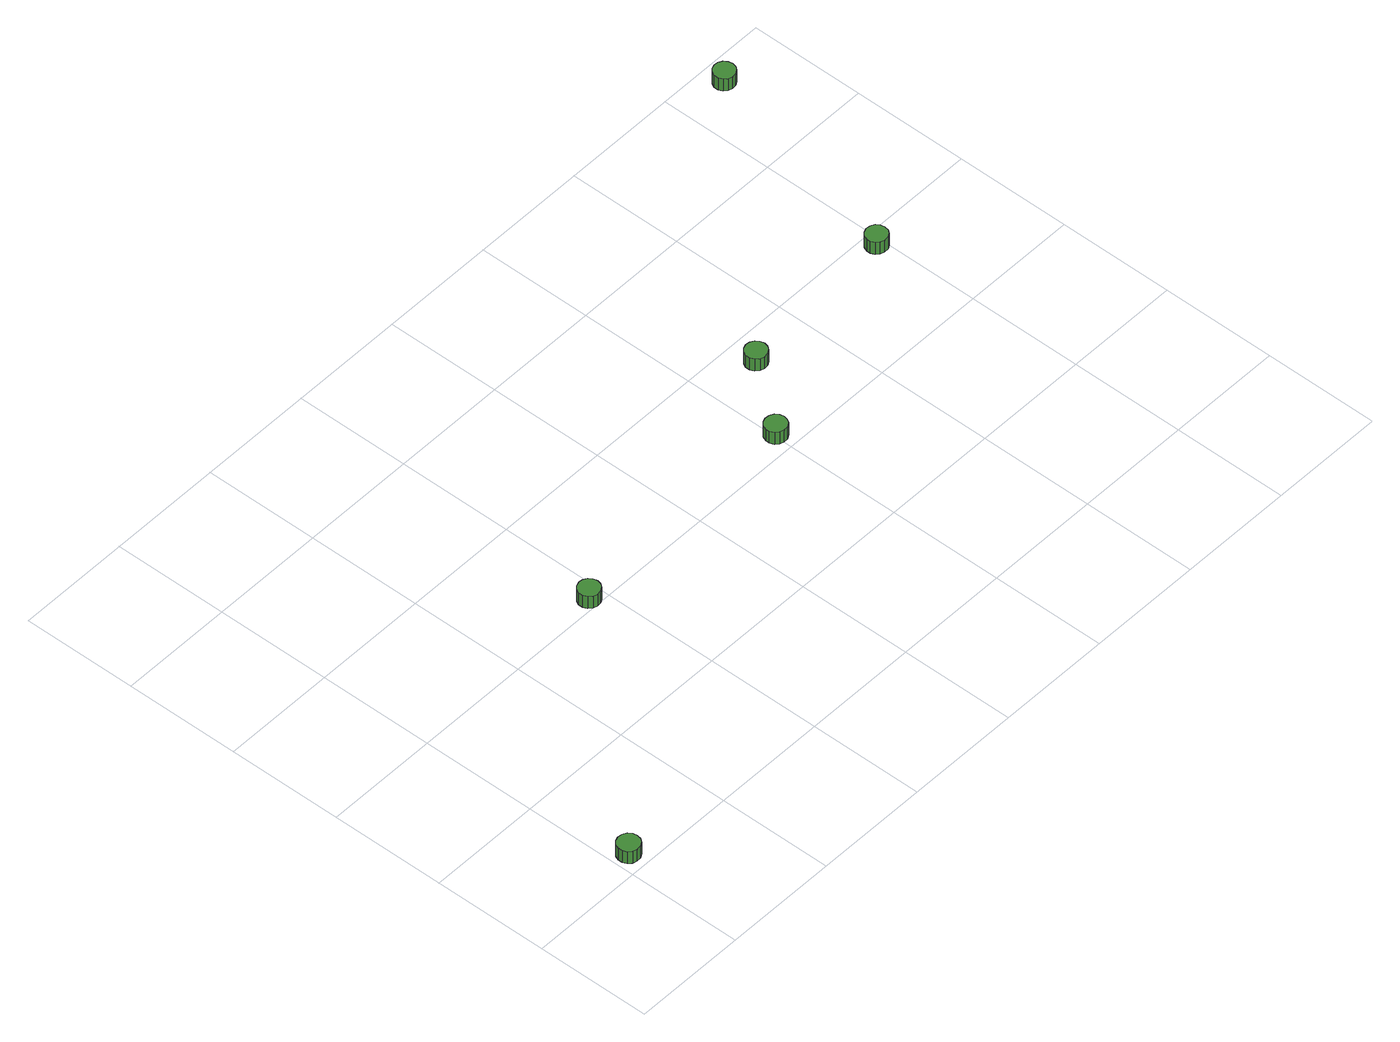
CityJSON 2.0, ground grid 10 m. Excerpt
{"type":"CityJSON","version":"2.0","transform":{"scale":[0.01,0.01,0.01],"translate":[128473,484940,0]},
"CityObjects":{
"tree1":{"type":"SolitaryVegetationObject","attributes":{"function":"something"},"geometry":[{"type":"MultiSurface","lod":"1","boundaries":[[[0,1,2,3,4,5,6,7,8,9,10,11,12,13,14]],[[15,16,17,18,19,20,21,22,23,24,25,26,27,28,29]],[[0,29,28,1]],[[1,28,27,2]],[[2,27,26,3]],[[3,26,25,4]],[[4,25,24,5]],[[5,24,23,6]],[[6,23,22,7]],[[7,22,21,8]],[[8,21,20,9]],[[9,20,19,10]],[[10,19,18,11]],[[11,18,17,12]],[[12,17,16,13]],[[13,16,15,14]],[[14,15,29,0]]]}]},
"tree2":{"type":"SolitaryVegetationObject","attributes":{"function":"something"},"geometry":[{"type":"MultiSurface","lod":"1","boundaries":[[[30,31,32,33,34,35,36,37,38,39,40,41,42,43,44]],[[45,46,47,48,49,50,51,52,53,54,55,56,57,58,59]],[[30,59,58,31]],[[31,58,57,32]],[[32,57,56,33]],[[33,56,55,34]],[[34,55,54,35]],[[35,54,53,36]],[[36,53,52,37]],[[37,52,51,38]],[[38,51,50,39]],[[39,50,49,40]],[[40,49,48,41]],[[41,48,47,42]],[[42,47,46,43]],[[43,46,45,44]],[[44,45,59,30]]]}]},
"tree3":{"type":"SolitaryVegetationObject","attributes":{"function":"something"},"geometry":[{"type":"MultiSurface","lod":"1","boundaries":[[[60,61,62,63,64,65,66,67,68,69,70,71,72,73,74]],[[75,76,77,78,79,80,81,82,83,84,85,86,87,88,89]],[[60,89,88,61]],[[61,88,87,62]],[[62,87,86,63]],[[63,86,85,64]],[[64,85,84,65]],[[65,84,83,66]],[[66,83,82,67]],[[67,82,81,68]],[[68,81,80,69]],[[69,80,79,70]],[[70,79,78,71]],[[71,78,77,72]],[[72,77,76,73]],[[73,76,75,74]],[[74,75,89,60]]]}]},
"tree4":{"type":"SolitaryVegetationObject","attributes":{"function":"something"},"geometry":[{"type":"MultiSurface","lod":"1","boundaries":[[[90,91,92,93,94,95,96,97,98,99,100,101,102,103,104]],[[105,106,107,108,109,110,111,112,113,114,115,116,117,118,119]],[[90,119,118,91]],[[91,118,117,92]],[[92,117,116,93]],[[93,116,115,94]],[[94,115,114,95]],[[95,114,113,96]],[[96,113,112,97]],[[97,112,111,98]],[[98,111,110,99]],[[99,110,109,100]],[[100,109,108,101]],[[101,108,107,102]],[[102,107,106,103]],[[103,106,105,104]],[[104,105,119,90]]]}]},
"tree5":{"type":"SolitaryVegetationObject","attributes":{"function":"something"},"geometry":[{"type":"MultiSurface","lod":"1","boundaries":[[[120,121,122,123,124,125,126,127,128,129,130,131,132,133,134]],[[135,136,137,138,139,140,141,142,143,144,145,146,147,148,149]],[[120,149,148,121]],[[121,148,147,122]],[[122,147,146,123]],[[123,146,145,124]],[[124,145,144,125]],[[125,144,143,126]],[[126,143,142,127]],[[127,142,141,128]],[[128,141,140,129]],[[129,140,139,130]],[[130,139,138,131]],[[131,138,137,132]],[[132,137,136,133]],[[133,136,135,134]],[[134,135,149,120]]]}]},
"tree6":{"type":"SolitaryVegetationObject","attributes":{"function":"something"},"geometry":[{"type":"MultiSurface","lod":"1","boundaries":[[[150,151,152,153,154,155,156,157,158,159,160,161,162,163,164]],[[165,166,167,168,169,170,171,172,173,174,175,176,177,178,179]],[[150,179,178,151]],[[151,178,177,152]],[[152,177,176,153]],[[153,176,175,154]],[[154,175,174,155]],[[155,174,173,156]],[[156,173,172,157]],[[157,172,171,158]],[[158,171,170,159]],[[159,170,169,160]],[[160,169,168,161]],[[161,168,167,162]],[[162,167,166,163]],[[163,166,165,164]],[[164,165,179,150]]]}]}
},
"vertices":[
[227,155,164],[219,194,164],[196,226,164],[161,245,164],[122,250,164],[84,237,164],[55,211,164],[39,175,164],[39,135,164],[55,99,164],[84,72,164],[122,60,164],[161,64,164],[196,84,164],[219,116,164],[219,116,39],[196,84,39],[161,64,39],[122,60,39],[84,72,39],[55,99,39],[39,135,39],[39,175,39],[55,211,39],[84,237,39],[122,250,39],[161,245,39],[196,226,39],[219,194,39],[227,155,39],
[1966,2081,157],[1958,2119,157],[1935,2151,157],[1902,2170,157],[1863,2174,157],[1826,2162,157],[1798,2136,157],[1782,2101,157],[1782,2062,157],[1798,2027,157],[1826,2001,157],[1863,1989,157],[1902,1993,157],[1935,2012,157],[1958,2044,157],[1958,2044,32],[1935,2012,32],[1902,1993,32],[1863,1989,32],[1826,2001,32],[1798,2027,32],[1782,2062,32],[1782,2101,32],[1798,2136,32],[1826,2162,32],[1863,2174,32],[1902,2170,32],[1935,2151,32],[1958,2119,32],[1966,2081,32],
[4106,2159,163],[4098,2197,163],[4075,2228,163],[4042,2247,163],[4003,2252,163],[3966,2240,163],[3937,2214,163],[3922,2178,163],[3922,2140,163],[3937,2104,163],[3966,2078,163],[4003,2066,163],[4042,2070,163],[4075,2090,163],[4098,2121,163],[4098,2121,38],[4075,2090,38],[4042,2070,38],[4003,2066,38],[3966,2078,38],[3937,2104,38],[3922,2140,38],[3922,2178,38],[3937,2214,38],[3966,2240,38],[4003,2252,38],[4042,2247,38],[4075,2228,38],[4098,2197,38],[4106,2159,38],
[4566,2757,162],[4557,2795,162],[4535,2827,162],[4501,2846,162],[4463,2850,162],[4426,2838,162],[4397,2812,162],[4381,2777,162],[4381,2738,162],[4397,2703,162],[4426,2677,162],[4463,2665,162],[4501,2669,162],[4535,2688,162],[4557,2720,162],[4557,2720,37],[4535,2688,37],[4501,2669,37],[4463,2665,37],[4426,2677,37],[4397,2703,37],[4381,2738,37],[4381,2777,37],[4397,2812,37],[4426,2838,37],[4463,2850,37],[4501,2846,37],[4535,2827,37],[4557,2795,37],[4566,2757,37],
[6029,2883,158],[6022,2920,158],[5999,2951,158],[5966,2970,158],[5928,2974,158],[5892,2962,158],[5864,2937,158],[5849,2902,158],[5849,2864,158],[5864,2829,158],[5892,2804,158],[5928,2792,158],[5966,2796,158],[5999,2815,158],[6022,2846,158],[6022,2846,33],[5999,2815,33],[5966,2796,33],[5928,2792,33],[5892,2804,33],[5864,2829,33],[5849,2864,33],[5849,2902,33],[5864,2937,33],[5892,2962,33],[5928,2974,33],[5966,2970,33],[5999,2951,33],[6022,2920,33],[6029,2883,33],
[6489,4772,214],[6481,4809,214],[6459,4840,214],[6426,4859,214],[6388,4863,214],[6352,4851,214],[6324,4826,214],[6308,4791,214],[6308,4753,214],[6324,4718,214],[6352,4693,214],[6388,4681,214],[6426,4685,214],[6459,4704,214],[6481,4735,214],[6481,4735,89],[6459,4704,89],[6426,4685,89],[6388,4681,89],[6352,4693,89],[6324,4718,89],[6308,4753,89],[6308,4791,89],[6324,4826,89],[6352,4851,89],[6388,4863,89],[6426,4859,89],[6459,4840,89],[6481,4809,89],[6489,4772,89]
]}
